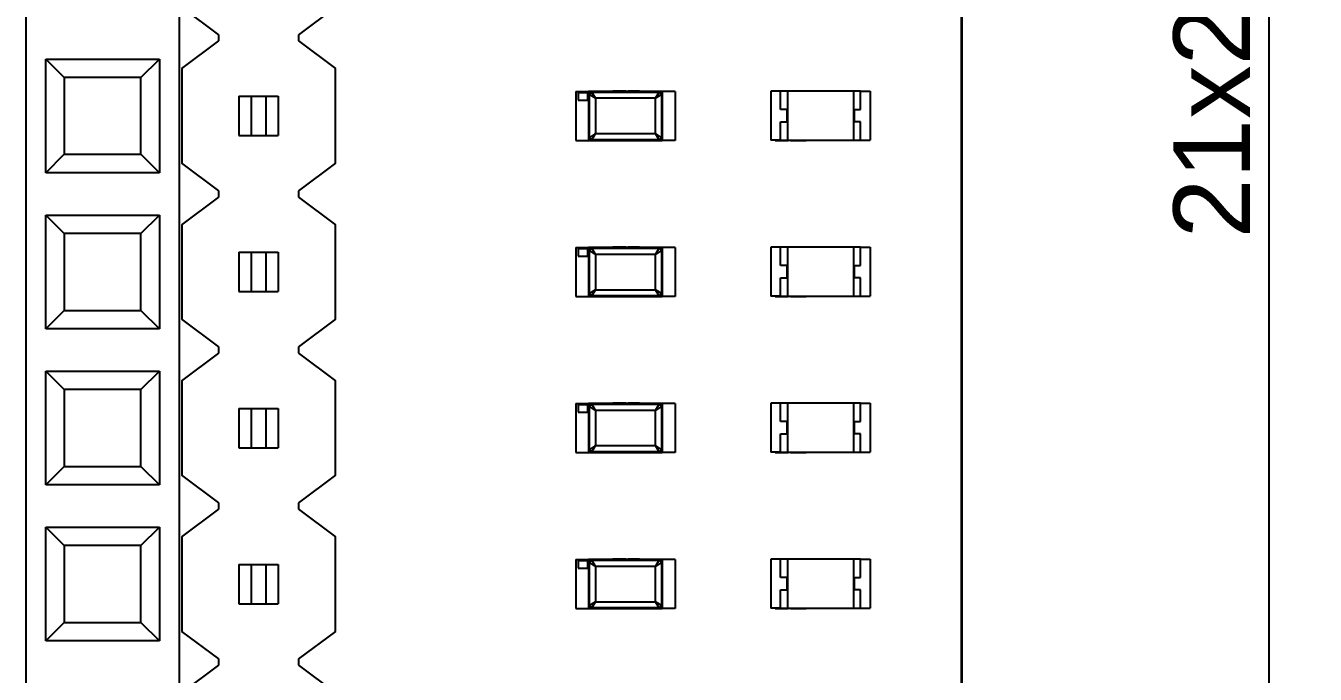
# Model space of a CAD drawing. Header units: millimetres. Extents: x 5 to 205, y 5 to 144.
# Drawn here: x 76.76 to 97.75, y 76.18 to 86.73 of the extents above; entities that cross this region are included whole.
import ezdxf

# ---------------------------------------------------------------- set-up
doc = ezdxf.new("R2010")
doc.units = ezdxf.units.MM
for name, color, linetype in [('DIM', 4, 'CONTINUOUS'), ('OUTLINE', 7, 'CONTINUOUS'), ('PARTS', 8, 'CONTINUOUS')]:
    doc.layers.add(name, color=color, linetype=linetype)
doc.styles.add('CJK', font='arial.ttf')
doc.dimstyles.new('PCB2', dxfattribs={"dimtxt": 1.25, "dimasz": 1.25, "dimexe": 0.75, "dimexo": 0.5, "dimgap": 0.3, "dimtad": 1, "dimzin": 0, "dimtxsty": 'CJK', "dimcen": 2.5, "dimclrd": 4, "dimclre": 4, "dimclrt": 4, "dimazin": 3, "dimtfac": 1, "dimtmove": 0, "dimatfit": 3})

msp = doc.modelspace()

# ---------------------------------------------------------------- linework, layer by layer
at = {"layer": 'OUTLINE'}
msp.add_lwpolyline([(92, 122.5), (92, 55.5)], dxfattribs=at)
at = {"layer": 'PARTS'}
for points in [[(91.987, 122.5), (91.987, 55.5)], [(76.76, 117.014), (76.76, 61.134)], [(79.26, 61.134), (79.26, 117.014)], [(79.9, 86.584), (79.3, 87.034)], [(81.8, 87.034), (81.2, 86.584)], [(79.3, 86.034), (79.9, 86.484)], [(79.9, 86.484), (79.9, 86.584)], [(81.2, 86.584), (81.2, 86.484)], [(81.2, 86.484), (81.8, 86.034)], [(77.085, 86.189), (78.935, 86.189)], [(77.085, 86.189), (77.385, 85.889)], [(77.085, 84.339), (77.085, 86.189)], [(78.635, 85.889), (78.935, 86.189)], [(78.935, 86.189), (78.935, 84.339)], [(78.635, 85.889), (77.385, 85.889)], [(77.385, 85.889), (77.385, 84.639)], [(78.635, 84.639), (78.635, 85.889)], [(79.3, 86.034), (79.3, 84.494)], [(81.8, 84.494), (81.8, 86.034)], [(85.712, 85.664), (85.922, 85.664)], [(85.712, 85.664), (85.712, 84.864)], [(85.753, 85.64), (85.753, 85.521)], [(85.907, 85.64), (85.753, 85.64)], [(85.907, 85.521), (85.907, 85.64)], [(85.972, 85.664), (85.922, 85.614)], [(85.922, 85.664), (85.922, 84.864)], [(87.122, 85.664), (85.922, 85.664)], [(85.935, 85.614), (85.972, 85.651)], [(87.072, 85.664), (85.972, 85.664)], [(85.972, 85.651), (85.972, 85.664)], [(86.035, 85.551), (85.972, 85.651)], [(85.972, 85.651), (87.072, 85.651)], [(86.316, 85.674), (86.332, 85.674)], [(86.316, 85.674), (86.316, 85.664)], [(86.332, 85.674), (86.337, 85.674)], [(86.332, 85.674), (86.332, 85.664)], [(86.337, 85.674), (86.353, 85.674)], [(86.337, 85.674), (86.337, 85.664)], [(86.353, 85.674), (86.353, 85.664)], [(86.355, 85.674), (86.361, 85.674)], [(86.355, 85.674), (86.355, 85.664)], [(86.361, 85.674), (86.367, 85.674)], [(86.361, 85.674), (86.361, 85.664)], [(86.367, 85.674), (86.383, 85.674)], [(86.367, 85.674), (86.367, 85.664)], [(86.383, 85.674), (86.388, 85.674)], [(86.383, 85.674), (86.383, 85.664)], [(86.388, 85.674), (86.404, 85.674)], [(86.388, 85.674), (86.388, 85.664)], [(86.404, 85.674), (86.404, 85.664)], [(86.404, 85.674), (86.406, 85.674)], [(86.406, 85.674), (86.412, 85.674)], [(86.406, 85.674), (86.406, 85.664)], [(86.412, 85.674), (86.428, 85.674)], [(86.412, 85.674), (86.412, 85.664)], [(86.428, 85.674), (86.439, 85.674)], [(86.428, 85.674), (86.428, 85.664)], [(86.439, 85.674), (86.439, 85.664)], [(86.439, 85.674), (86.446, 85.674)], [(86.446, 85.674), (86.446, 85.664)], [(86.446, 85.674), (86.447, 85.674)], [(86.447, 85.674), (86.447, 85.664)], [(86.447, 85.674), (86.448, 85.674)], [(86.448, 85.674), (86.448, 85.664)], [(86.448, 85.674), (86.469, 85.674)], [(86.469, 85.674), (86.469, 85.664)], [(86.469, 85.674), (86.47, 85.674)], [(86.47, 85.674), (86.473, 85.674)], [(86.47, 85.674), (86.47, 85.664)], [(86.473, 85.674), (86.474, 85.674)], [(86.473, 85.674), (86.473, 85.664)], [(86.474, 85.674), (86.474, 85.664)], [(86.477, 85.674), (86.477, 85.664)], [(86.477, 85.674), (86.487, 85.674)], [(86.487, 85.674), (86.501, 85.674)], [(86.487, 85.674), (86.487, 85.664)], [(86.501, 85.674), (86.507, 85.674)], [(86.501, 85.674), (86.501, 85.664)], [(86.507, 85.674), (86.507, 85.664)], [(86.509, 85.674), (86.509, 85.664)], [(86.509, 85.674), (86.525, 85.674)], [(86.509, 85.674), (86.509, 85.664)], [(86.509, 85.674), (86.509, 85.674)], [(86.525, 85.674), (86.525, 85.664)], [(86.525, 85.674), (86.531, 85.674)], [(86.531, 85.674), (86.531, 85.664)], [(86.564, 85.674), (86.592, 85.674)], [(86.564, 85.674), (86.564, 85.664)], [(86.592, 85.674), (86.608, 85.674)], [(86.592, 85.674), (86.592, 85.664)], [(86.608, 85.674), (86.647, 85.674)], [(86.608, 85.674), (86.608, 85.664)], [(86.647, 85.674), (86.682, 85.674)], [(86.647, 85.674), (86.647, 85.664)], [(86.682, 85.674), (86.695, 85.674)], [(86.682, 85.674), (86.682, 85.664)], [(86.695, 85.674), (86.701, 85.674)], [(86.695, 85.674), (86.695, 85.664)], [(86.701, 85.674), (86.735, 85.674)], [(86.701, 85.674), (86.701, 85.664)], [(86.735, 85.674), (86.748, 85.674)], [(86.735, 85.674), (86.735, 85.664)], [(86.748, 85.674), (86.748, 85.664)], [(87.01, 85.551), (87.072, 85.651)], [(87.122, 85.614), (87.072, 85.664)], [(87.072, 85.651), (87.072, 85.664)], [(87.072, 85.651), (87.109, 85.614)], [(87.332, 85.664), (87.122, 85.664)], [(87.122, 85.664), (87.122, 84.864)], [(87.332, 85.664), (87.332, 84.864)], [(89.047, 85.669), (88.887, 85.669)], [(88.887, 85.669), (88.887, 84.869)], [(89.047, 85.369), (89.047, 85.669)], [(89.157, 85.669), (89.047, 85.669)], [(90.237, 85.669), (89.157, 85.669)], [(89.157, 85.669), (89.157, 84.869)], [(90.237, 84.869), (90.237, 85.669)], [(90.347, 85.669), (90.237, 85.669)], [(90.347, 85.669), (90.507, 85.669)], [(90.347, 85.369), (90.347, 85.669)], [(90.507, 85.669), (90.507, 84.869)], [(80.23, 85.584), (80.23, 84.944)], [(80.23, 85.584), (80.43, 85.584)], [(80.43, 85.584), (80.67, 85.584)], [(80.43, 85.584), (80.43, 84.944)], [(80.67, 85.584), (80.87, 85.584)], [(80.67, 85.584), (80.67, 84.944)], [(80.87, 85.584), (80.87, 84.944)], [(85.753, 85.521), (85.907, 85.521)], [(85.935, 85.614), (85.922, 85.614)], [(86.035, 85.551), (85.935, 85.614)], [(85.935, 84.914), (85.935, 85.614)], [(86.035, 85.551), (86.035, 84.977)], [(87.01, 85.551), (86.035, 85.551)], [(87.109, 85.614), (87.01, 85.551)], [(87.01, 84.977), (87.01, 85.551)], [(87.109, 85.614), (87.122, 85.614)], [(87.109, 85.614), (87.109, 84.914)], [(89.147, 85.369), (89.047, 85.369)], [(89.147, 85.369), (89.147, 85.169)], [(90.247, 85.369), (90.247, 85.169)], [(90.247, 85.369), (90.347, 85.369)], [(89.047, 84.869), (89.047, 85.169)], [(89.047, 85.169), (89.147, 85.169)], [(90.347, 85.169), (90.247, 85.169)], [(90.347, 84.869), (90.347, 85.169)], [(80.23, 84.944), (80.43, 84.944)], [(80.43, 84.944), (80.67, 84.944)], [(80.67, 84.944), (80.87, 84.944)], [(85.712, 84.864), (85.922, 84.864)], [(85.922, 84.914), (85.972, 84.864)], [(85.935, 84.914), (85.922, 84.914)], [(85.922, 84.864), (87.122, 84.864)], [(86.035, 84.977), (85.935, 84.914)], [(85.972, 84.877), (85.935, 84.914)], [(85.972, 84.877), (86.035, 84.977)], [(85.972, 84.877), (85.972, 84.864)], [(87.072, 84.877), (85.972, 84.877)], [(85.972, 84.864), (87.072, 84.864)], [(86.035, 84.977), (87.01, 84.977)], [(87.109, 84.914), (87.01, 84.977)], [(87.072, 84.877), (87.01, 84.977)], [(87.109, 84.914), (87.072, 84.877)], [(87.072, 84.864), (87.122, 84.914)], [(87.072, 84.877), (87.072, 84.864)], [(87.109, 84.914), (87.122, 84.914)], [(87.332, 84.864), (87.122, 84.864)], [(89.047, 84.869), (88.887, 84.869)], [(88.957, 84.859), (88.957, 84.869)], [(88.973, 84.859), (88.957, 84.859)], [(88.973, 84.859), (88.973, 84.869)], [(89.012, 84.859), (88.973, 84.859)], [(89.012, 84.859), (89.012, 84.869)], [(89.019, 84.859), (89.012, 84.859)], [(89.019, 84.859), (89.019, 84.869)], [(89.034, 84.859), (89.019, 84.859)], [(89.034, 84.859), (89.034, 84.869)], [(89.075, 84.859), (89.034, 84.859)], [(89.047, 84.869), (89.157, 84.869)], [(89.075, 84.859), (89.075, 84.869)], [(89.12, 84.859), (89.075, 84.859)], [(89.12, 84.859), (89.12, 84.869)], [(89.139, 84.859), (89.12, 84.859)], [(89.139, 84.859), (89.139, 84.869)], [(89.172, 84.859), (89.139, 84.859)], [(89.157, 84.869), (90.237, 84.869)], [(89.172, 84.859), (89.172, 84.869)], [(89.211, 84.859), (89.211, 84.869)], [(89.217, 84.859), (89.211, 84.859)], [(89.217, 84.859), (89.217, 84.869)], [(89.236, 84.859), (89.217, 84.859)], [(89.236, 84.859), (89.236, 84.869)], [(89.237, 84.859), (89.237, 84.869)], [(89.237, 84.859), (89.236, 84.859)], [(89.238, 84.859), (89.238, 84.869)], [(89.245, 84.859), (89.238, 84.859)], [(89.245, 84.859), (89.245, 84.869)], [(89.262, 84.859), (89.245, 84.859)], [(89.262, 84.859), (89.262, 84.869)], [(89.273, 84.859), (89.262, 84.859)], [(89.273, 84.859), (89.273, 84.869)], [(89.278, 84.859), (89.278, 84.869)], [(89.278, 84.859), (89.278, 84.869)], [(89.278, 84.859), (89.278, 84.859)], [(89.281, 84.859), (89.278, 84.859)], [(89.281, 84.859), (89.281, 84.869)], [(89.283, 84.859), (89.281, 84.859)], [(89.283, 84.859), (89.283, 84.869)], [(89.308, 84.859), (89.283, 84.859)], [(89.308, 84.859), (89.308, 84.869)], [(89.309, 84.859), (89.308, 84.859)], [(89.309, 84.859), (89.309, 84.869)], [(89.31, 84.859), (89.309, 84.859)], [(89.31, 84.859), (89.31, 84.869)], [(89.317, 84.859), (89.31, 84.859)], [(89.317, 84.859), (89.317, 84.869)], [(89.331, 84.859), (89.317, 84.859)], [(89.331, 84.859), (89.331, 84.869)], [(89.349, 84.859), (89.331, 84.859)], [(89.349, 84.859), (89.349, 84.869)], [(89.356, 84.859), (89.349, 84.859)], [(89.356, 84.859), (89.356, 84.869)], [(89.359, 84.859), (89.356, 84.859)], [(89.359, 84.859), (89.359, 84.869)], [(89.377, 84.859), (89.359, 84.859)], [(89.377, 84.859), (89.377, 84.869)], [(89.383, 84.859), (89.377, 84.859)], [(89.383, 84.859), (89.383, 84.869)], [(89.401, 84.859), (89.383, 84.859)], [(89.401, 84.859), (89.401, 84.869)], [(89.408, 84.859), (89.401, 84.859)], [(89.408, 84.859), (89.408, 84.869)], [(89.416, 84.859), (89.408, 84.859)], [(89.416, 84.859), (89.416, 84.869)], [(89.418, 84.859), (89.418, 84.869)], [(89.436, 84.859), (89.418, 84.859)], [(89.436, 84.859), (89.436, 84.869)], [(89.443, 84.859), (89.436, 84.859)], [(89.443, 84.859), (89.443, 84.869)], [(89.461, 84.859), (89.443, 84.859)], [(89.461, 84.859), (89.461, 84.869)], [(90.237, 84.869), (90.347, 84.869)], [(90.347, 84.869), (90.507, 84.869)], [(77.085, 84.339), (77.385, 84.639)], [(77.385, 84.639), (78.635, 84.639)], [(78.635, 84.639), (78.935, 84.339)], [(79.9, 84.044), (79.3, 84.494)], [(81.8, 84.494), (81.2, 84.044)], [(78.935, 84.339), (77.085, 84.339)], [(79.9, 83.944), (79.9, 84.044)], [(81.2, 84.044), (81.2, 83.944)], [(79.3, 83.494), (79.9, 83.944)], [(81.2, 83.944), (81.8, 83.494)], [(77.085, 83.649), (78.935, 83.649)], [(77.085, 83.649), (77.385, 83.349)], [(77.085, 81.799), (77.085, 83.649)], [(78.635, 83.349), (78.935, 83.649)], [(78.935, 83.649), (78.935, 81.799)], [(78.635, 83.349), (77.385, 83.349)], [(77.385, 83.349), (77.385, 82.099)], [(78.635, 82.099), (78.635, 83.349)], [(79.3, 83.494), (79.3, 81.954)], [(81.8, 81.954), (81.8, 83.494)], [(85.712, 83.124), (85.922, 83.124)], [(85.712, 83.124), (85.712, 82.324)], [(85.972, 83.124), (85.922, 83.074)], [(85.922, 83.124), (85.922, 82.324)], [(87.122, 83.124), (85.922, 83.124)], [(87.072, 83.124), (85.972, 83.124)], [(85.972, 83.111), (85.972, 83.124)], [(86.316, 83.134), (86.332, 83.134)], [(86.316, 83.134), (86.316, 83.124)], [(86.332, 83.134), (86.337, 83.134)], [(86.332, 83.134), (86.332, 83.124)], [(86.337, 83.134), (86.353, 83.134)], [(86.337, 83.134), (86.337, 83.124)], [(86.353, 83.134), (86.353, 83.124)], [(86.355, 83.134), (86.361, 83.134)], [(86.355, 83.134), (86.355, 83.124)], [(86.361, 83.134), (86.367, 83.134)], [(86.361, 83.134), (86.361, 83.124)], [(86.367, 83.134), (86.383, 83.134)], [(86.367, 83.134), (86.367, 83.124)], [(86.383, 83.134), (86.388, 83.134)], [(86.383, 83.134), (86.383, 83.124)], [(86.388, 83.134), (86.404, 83.134)], [(86.388, 83.134), (86.388, 83.124)], [(86.404, 83.134), (86.404, 83.124)], [(86.404, 83.134), (86.406, 83.134)], [(86.406, 83.134), (86.412, 83.134)], [(86.406, 83.134), (86.406, 83.124)], [(86.412, 83.134), (86.428, 83.134)], [(86.412, 83.134), (86.412, 83.124)], [(86.428, 83.134), (86.439, 83.134)], [(86.428, 83.134), (86.428, 83.124)], [(86.439, 83.134), (86.439, 83.124)], [(86.439, 83.134), (86.446, 83.134)], [(86.446, 83.134), (86.446, 83.124)], [(86.446, 83.134), (86.447, 83.134)], [(86.447, 83.134), (86.447, 83.124)], [(86.447, 83.134), (86.448, 83.134)], [(86.448, 83.134), (86.448, 83.124)], [(86.448, 83.134), (86.469, 83.134)], [(86.469, 83.134), (86.469, 83.124)], [(86.469, 83.134), (86.47, 83.134)], [(86.47, 83.134), (86.473, 83.134)], [(86.47, 83.134), (86.47, 83.124)], [(86.473, 83.134), (86.474, 83.134)], [(86.473, 83.134), (86.473, 83.124)], [(86.474, 83.134), (86.474, 83.124)], [(86.477, 83.134), (86.477, 83.124)], [(86.477, 83.134), (86.487, 83.134)], [(86.487, 83.134), (86.501, 83.134)], [(86.487, 83.134), (86.487, 83.124)], [(86.501, 83.134), (86.507, 83.134)], [(86.501, 83.134), (86.501, 83.124)], [(86.507, 83.134), (86.507, 83.124)], [(86.509, 83.134), (86.509, 83.124)], [(86.509, 83.134), (86.525, 83.134)], [(86.509, 83.134), (86.509, 83.124)], [(86.509, 83.134), (86.509, 83.134)], [(86.525, 83.134), (86.525, 83.124)], [(86.525, 83.134), (86.531, 83.134)], [(86.531, 83.134), (86.531, 83.124)], [(86.564, 83.134), (86.592, 83.134)], [(86.564, 83.134), (86.564, 83.124)], [(86.592, 83.134), (86.608, 83.134)], [(86.592, 83.134), (86.592, 83.124)], [(86.608, 83.134), (86.647, 83.134)], [(86.608, 83.134), (86.608, 83.124)], [(86.647, 83.134), (86.682, 83.134)], [(86.647, 83.134), (86.647, 83.124)], [(86.682, 83.134), (86.695, 83.134)], [(86.682, 83.134), (86.682, 83.124)], [(86.695, 83.134), (86.701, 83.134)], [(86.695, 83.134), (86.695, 83.124)], [(86.701, 83.134), (86.735, 83.134)], [(86.701, 83.134), (86.701, 83.124)], [(86.735, 83.134), (86.748, 83.134)], [(86.735, 83.134), (86.735, 83.124)], [(86.748, 83.134), (86.748, 83.124)], [(87.122, 83.074), (87.072, 83.124)], [(87.072, 83.111), (87.072, 83.124)], [(87.332, 83.124), (87.122, 83.124)], [(87.122, 83.124), (87.122, 82.324)], [(87.332, 83.124), (87.332, 82.324)], [(89.047, 83.129), (88.887, 83.129)], [(88.887, 83.129), (88.887, 82.329)], [(89.047, 82.829), (89.047, 83.129)], [(89.157, 83.129), (89.047, 83.129)], [(90.237, 83.129), (89.157, 83.129)], [(89.157, 83.129), (89.157, 82.329)], [(90.237, 82.329), (90.237, 83.129)], [(90.347, 83.129), (90.237, 83.129)], [(90.347, 83.129), (90.507, 83.129)], [(90.347, 82.829), (90.347, 83.129)], [(90.507, 83.129), (90.507, 82.329)], [(80.23, 83.044), (80.23, 82.404)], [(80.23, 83.044), (80.43, 83.044)], [(80.43, 83.044), (80.67, 83.044)], [(80.43, 83.044), (80.43, 82.404)], [(80.67, 83.044), (80.87, 83.044)], [(80.67, 83.044), (80.67, 82.404)], [(80.87, 83.044), (80.87, 82.404)], [(85.753, 83.1), (85.753, 82.981)], [(85.907, 83.1), (85.753, 83.1)], [(85.753, 82.981), (85.907, 82.981)], [(85.907, 82.981), (85.907, 83.1)], [(85.935, 83.074), (85.922, 83.074)], [(85.935, 83.074), (85.972, 83.111)], [(86.035, 83.011), (85.935, 83.074)], [(85.935, 82.374), (85.935, 83.074)], [(86.035, 83.011), (85.972, 83.111)], [(85.972, 83.111), (87.072, 83.111)], [(86.035, 83.011), (86.035, 82.436)], [(87.01, 83.011), (86.035, 83.011)], [(87.01, 83.011), (87.072, 83.111)], [(87.109, 83.074), (87.01, 83.011)], [(87.01, 82.436), (87.01, 83.011)], [(87.072, 83.111), (87.109, 83.074)], [(87.109, 83.074), (87.122, 83.074)], [(87.109, 83.074), (87.109, 82.374)], [(89.147, 82.829), (89.047, 82.829)], [(89.147, 82.829), (89.147, 82.629)], [(90.247, 82.829), (90.247, 82.629)], [(90.247, 82.829), (90.347, 82.829)], [(89.047, 82.329), (89.047, 82.629)], [(89.047, 82.629), (89.147, 82.629)], [(90.347, 82.629), (90.247, 82.629)], [(90.347, 82.329), (90.347, 82.629)], [(80.23, 82.404), (80.43, 82.404)], [(80.43, 82.404), (80.67, 82.404)], [(80.67, 82.404), (80.87, 82.404)], [(85.712, 82.324), (85.922, 82.324)], [(85.922, 82.374), (85.972, 82.324)], [(85.935, 82.374), (85.922, 82.374)], [(85.922, 82.324), (87.122, 82.324)], [(86.035, 82.436), (85.935, 82.374)], [(85.972, 82.337), (85.935, 82.374)], [(85.972, 82.337), (86.035, 82.436)], [(85.972, 82.337), (85.972, 82.324)], [(87.072, 82.337), (85.972, 82.337)], [(85.972, 82.324), (87.072, 82.324)], [(86.035, 82.436), (87.01, 82.436)], [(87.109, 82.374), (87.01, 82.436)], [(87.072, 82.337), (87.01, 82.436)], [(87.109, 82.374), (87.072, 82.337)], [(87.072, 82.324), (87.122, 82.374)], [(87.072, 82.337), (87.072, 82.324)], [(87.109, 82.374), (87.122, 82.374)], [(87.332, 82.324), (87.122, 82.324)], [(89.047, 82.329), (88.887, 82.329)], [(88.957, 82.319), (88.957, 82.329)], [(88.973, 82.319), (88.957, 82.319)], [(88.973, 82.319), (88.973, 82.329)], [(89.012, 82.319), (88.973, 82.319)], [(89.012, 82.319), (89.012, 82.329)], [(89.019, 82.319), (89.012, 82.319)], [(89.019, 82.319), (89.019, 82.329)], [(89.034, 82.319), (89.019, 82.319)], [(89.034, 82.319), (89.034, 82.329)], [(89.075, 82.319), (89.034, 82.319)], [(89.047, 82.329), (89.157, 82.329)], [(89.075, 82.319), (89.075, 82.329)], [(89.12, 82.319), (89.075, 82.319)], [(89.12, 82.319), (89.12, 82.329)], [(89.139, 82.319), (89.12, 82.319)], [(89.139, 82.319), (89.139, 82.329)], [(89.172, 82.319), (89.139, 82.319)], [(89.157, 82.329), (90.237, 82.329)], [(89.172, 82.319), (89.172, 82.329)], [(89.211, 82.319), (89.211, 82.329)], [(89.217, 82.319), (89.211, 82.319)], [(89.217, 82.319), (89.217, 82.329)], [(89.236, 82.319), (89.217, 82.319)], [(89.236, 82.319), (89.236, 82.329)], [(89.237, 82.319), (89.237, 82.329)], [(89.237, 82.319), (89.236, 82.319)], [(89.238, 82.319), (89.238, 82.329)], [(89.245, 82.319), (89.238, 82.319)], [(89.245, 82.319), (89.245, 82.329)], [(89.262, 82.319), (89.245, 82.319)], [(89.262, 82.319), (89.262, 82.329)], [(89.273, 82.319), (89.262, 82.319)], [(89.273, 82.319), (89.273, 82.329)], [(89.278, 82.319), (89.278, 82.329)], [(89.278, 82.319), (89.278, 82.329)], [(89.278, 82.319), (89.278, 82.319)], [(89.281, 82.319), (89.278, 82.319)], [(89.281, 82.319), (89.281, 82.329)], [(89.283, 82.319), (89.281, 82.319)], [(89.283, 82.319), (89.283, 82.329)], [(89.308, 82.319), (89.283, 82.319)], [(89.308, 82.319), (89.308, 82.329)], [(89.309, 82.319), (89.308, 82.319)], [(89.309, 82.319), (89.309, 82.329)], [(89.31, 82.319), (89.309, 82.319)], [(89.31, 82.319), (89.31, 82.329)], [(89.317, 82.319), (89.31, 82.319)], [(89.317, 82.319), (89.317, 82.329)], [(89.331, 82.319), (89.317, 82.319)], [(89.331, 82.319), (89.331, 82.329)], [(89.349, 82.319), (89.331, 82.319)], [(89.349, 82.319), (89.349, 82.329)], [(89.356, 82.319), (89.349, 82.319)], [(89.356, 82.319), (89.356, 82.329)], [(89.359, 82.319), (89.356, 82.319)], [(89.359, 82.319), (89.359, 82.329)], [(89.377, 82.319), (89.359, 82.319)], [(89.377, 82.319), (89.377, 82.329)], [(89.383, 82.319), (89.377, 82.319)], [(89.383, 82.319), (89.383, 82.329)], [(89.401, 82.319), (89.383, 82.319)], [(89.401, 82.319), (89.401, 82.329)], [(89.408, 82.319), (89.401, 82.319)], [(89.408, 82.319), (89.408, 82.329)], [(89.416, 82.319), (89.408, 82.319)], [(89.416, 82.319), (89.416, 82.329)], [(89.418, 82.319), (89.418, 82.329)], [(89.436, 82.319), (89.418, 82.319)], [(89.436, 82.319), (89.436, 82.329)], [(89.443, 82.319), (89.436, 82.319)], [(89.443, 82.319), (89.443, 82.329)], [(89.461, 82.319), (89.443, 82.319)], [(89.461, 82.319), (89.461, 82.329)], [(90.237, 82.329), (90.347, 82.329)], [(90.347, 82.329), (90.507, 82.329)], [(77.085, 81.799), (77.385, 82.099)], [(77.385, 82.099), (78.635, 82.099)], [(78.635, 82.099), (78.935, 81.799)], [(79.9, 81.504), (79.3, 81.954)], [(81.8, 81.954), (81.2, 81.504)], [(78.935, 81.799), (77.085, 81.799)], [(79.9, 81.404), (79.9, 81.504)], [(81.2, 81.504), (81.2, 81.404)], [(79.3, 80.954), (79.9, 81.404)], [(81.2, 81.404), (81.8, 80.954)], [(77.085, 81.109), (78.935, 81.109)], [(77.085, 81.109), (77.385, 80.809)], [(77.085, 79.259), (77.085, 81.109)], [(78.635, 80.809), (78.935, 81.109)], [(78.935, 81.109), (78.935, 79.259)], [(79.3, 80.954), (79.3, 79.414)], [(81.8, 79.414), (81.8, 80.954)], [(78.635, 80.809), (77.385, 80.809)], [(77.385, 80.809), (77.385, 79.559)], [(78.635, 79.559), (78.635, 80.809)], [(80.23, 80.504), (80.23, 79.864)], [(80.23, 80.504), (80.43, 80.504)], [(80.43, 80.504), (80.67, 80.504)], [(80.43, 80.504), (80.43, 79.864)], [(80.67, 80.504), (80.87, 80.504)], [(80.67, 80.504), (80.67, 79.864)], [(80.87, 80.504), (80.87, 79.864)], [(85.712, 80.584), (85.922, 80.584)], [(85.712, 80.584), (85.712, 79.784)], [(85.753, 80.56), (85.753, 80.441)], [(85.907, 80.56), (85.753, 80.56)], [(85.753, 80.441), (85.907, 80.441)], [(85.907, 80.441), (85.907, 80.56)], [(85.972, 80.584), (85.922, 80.534)], [(85.922, 80.584), (85.922, 79.784)], [(87.122, 80.584), (85.922, 80.584)], [(85.935, 80.534), (85.922, 80.534)], [(85.935, 80.534), (85.972, 80.571)], [(86.035, 80.471), (85.935, 80.534)], [(85.935, 79.834), (85.935, 80.534)], [(87.072, 80.584), (85.972, 80.584)], [(85.972, 80.571), (85.972, 80.584)], [(86.035, 80.471), (85.972, 80.571)], [(85.972, 80.571), (87.072, 80.571)], [(86.035, 80.471), (86.035, 79.897)], [(87.01, 80.471), (86.035, 80.471)], [(86.316, 80.594), (86.332, 80.594)], [(86.316, 80.594), (86.316, 80.584)], [(86.332, 80.594), (86.337, 80.594)], [(86.332, 80.594), (86.332, 80.584)], [(86.337, 80.594), (86.353, 80.594)], [(86.337, 80.594), (86.337, 80.584)], [(86.353, 80.594), (86.353, 80.584)], [(86.355, 80.594), (86.361, 80.594)], [(86.355, 80.594), (86.355, 80.584)], [(86.361, 80.594), (86.367, 80.594)], [(86.361, 80.594), (86.361, 80.584)], [(86.367, 80.594), (86.383, 80.594)], [(86.367, 80.594), (86.367, 80.584)], [(86.383, 80.594), (86.388, 80.594)], [(86.383, 80.594), (86.383, 80.584)], [(86.388, 80.594), (86.404, 80.594)], [(86.388, 80.594), (86.388, 80.584)], [(86.404, 80.594), (86.404, 80.584)], [(86.404, 80.594), (86.406, 80.594)], [(86.406, 80.594), (86.412, 80.594)], [(86.406, 80.594), (86.406, 80.584)], [(86.412, 80.594), (86.428, 80.594)], [(86.412, 80.594), (86.412, 80.584)], [(86.428, 80.594), (86.439, 80.594)], [(86.428, 80.594), (86.428, 80.584)], [(86.439, 80.594), (86.439, 80.584)], [(86.439, 80.594), (86.446, 80.594)], [(86.446, 80.594), (86.446, 80.584)], [(86.446, 80.594), (86.447, 80.594)], [(86.447, 80.594), (86.447, 80.584)], [(86.447, 80.594), (86.448, 80.594)], [(86.448, 80.594), (86.448, 80.584)], [(86.448, 80.594), (86.469, 80.594)], [(86.469, 80.594), (86.469, 80.584)], [(86.469, 80.594), (86.47, 80.594)], [(86.47, 80.594), (86.473, 80.594)], [(86.47, 80.594), (86.47, 80.584)], [(86.473, 80.594), (86.474, 80.594)], [(86.473, 80.594), (86.473, 80.584)], [(86.474, 80.594), (86.474, 80.584)], [(86.477, 80.594), (86.477, 80.584)], [(86.477, 80.594), (86.487, 80.594)], [(86.487, 80.594), (86.501, 80.594)], [(86.487, 80.594), (86.487, 80.584)], [(86.501, 80.594), (86.507, 80.594)], [(86.501, 80.594), (86.501, 80.584)], [(86.507, 80.594), (86.507, 80.584)], [(86.509, 80.594), (86.509, 80.584)], [(86.509, 80.594), (86.525, 80.594)], [(86.509, 80.594), (86.509, 80.584)], [(86.509, 80.594), (86.509, 80.594)], [(86.525, 80.594), (86.525, 80.584)], [(86.525, 80.594), (86.531, 80.594)], [(86.531, 80.594), (86.531, 80.584)], [(86.564, 80.594), (86.592, 80.594)], [(86.564, 80.594), (86.564, 80.584)], [(86.592, 80.594), (86.608, 80.594)], [(86.592, 80.594), (86.592, 80.584)], [(86.608, 80.594), (86.647, 80.594)], [(86.608, 80.594), (86.608, 80.584)], [(86.647, 80.594), (86.682, 80.594)], [(86.647, 80.594), (86.647, 80.584)], [(86.682, 80.594), (86.695, 80.594)], [(86.682, 80.594), (86.682, 80.584)], [(86.695, 80.594), (86.701, 80.594)], [(86.695, 80.594), (86.695, 80.584)], [(86.701, 80.594), (86.735, 80.594)], [(86.701, 80.594), (86.701, 80.584)], [(86.735, 80.594), (86.748, 80.594)], [(86.735, 80.594), (86.735, 80.584)], [(86.748, 80.594), (86.748, 80.584)], [(87.01, 80.471), (87.072, 80.571)], [(87.109, 80.534), (87.01, 80.471)], [(87.01, 79.897), (87.01, 80.471)], [(87.122, 80.534), (87.072, 80.584)], [(87.072, 80.571), (87.072, 80.584)], [(87.072, 80.571), (87.109, 80.534)], [(87.109, 80.534), (87.122, 80.534)], [(87.109, 80.534), (87.109, 79.834)], [(87.332, 80.584), (87.122, 80.584)], [(87.122, 80.584), (87.122, 79.784)], [(87.332, 80.584), (87.332, 79.784)], [(89.047, 80.589), (88.887, 80.589)], [(88.887, 80.589), (88.887, 79.789)], [(89.047, 80.289), (89.047, 80.589)], [(89.157, 80.589), (89.047, 80.589)], [(90.237, 80.589), (89.157, 80.589)], [(89.157, 80.589), (89.157, 79.789)], [(90.237, 79.789), (90.237, 80.589)], [(90.347, 80.589), (90.237, 80.589)], [(90.347, 80.589), (90.507, 80.589)], [(90.347, 80.289), (90.347, 80.589)], [(90.507, 80.589), (90.507, 79.789)], [(89.147, 80.289), (89.047, 80.289)], [(89.147, 80.289), (89.147, 80.089)], [(90.247, 80.289), (90.247, 80.089)], [(90.247, 80.289), (90.347, 80.289)], [(89.047, 79.789), (89.047, 80.089)], [(89.047, 80.089), (89.147, 80.089)], [(90.347, 80.089), (90.247, 80.089)], [(90.347, 79.789), (90.347, 80.089)], [(80.23, 79.864), (80.43, 79.864)], [(80.43, 79.864), (80.67, 79.864)], [(80.67, 79.864), (80.87, 79.864)], [(85.712, 79.784), (85.922, 79.784)], [(85.922, 79.834), (85.972, 79.784)], [(85.935, 79.834), (85.922, 79.834)], [(85.922, 79.784), (87.122, 79.784)], [(86.035, 79.897), (85.935, 79.834)], [(85.972, 79.797), (85.935, 79.834)], [(85.972, 79.797), (86.035, 79.897)], [(85.972, 79.797), (85.972, 79.784)], [(87.072, 79.797), (85.972, 79.797)], [(85.972, 79.784), (87.072, 79.784)], [(86.035, 79.897), (87.01, 79.897)], [(87.109, 79.834), (87.01, 79.897)], [(87.072, 79.797), (87.01, 79.897)], [(87.109, 79.834), (87.072, 79.797)], [(87.072, 79.784), (87.122, 79.834)], [(87.072, 79.797), (87.072, 79.784)], [(87.109, 79.834), (87.122, 79.834)], [(87.332, 79.784), (87.122, 79.784)], [(89.047, 79.789), (88.887, 79.789)], [(88.957, 79.779), (88.957, 79.789)], [(88.973, 79.779), (88.957, 79.779)], [(88.973, 79.779), (88.973, 79.789)], [(89.012, 79.779), (88.973, 79.779)], [(89.012, 79.779), (89.012, 79.789)], [(89.019, 79.779), (89.012, 79.779)], [(89.019, 79.779), (89.019, 79.789)], [(89.034, 79.779), (89.019, 79.779)], [(89.034, 79.779), (89.034, 79.789)], [(89.075, 79.779), (89.034, 79.779)], [(89.047, 79.789), (89.157, 79.789)], [(89.075, 79.779), (89.075, 79.789)], [(89.12, 79.779), (89.075, 79.779)], [(89.12, 79.779), (89.12, 79.789)], [(89.139, 79.779), (89.12, 79.779)], [(89.139, 79.779), (89.139, 79.789)], [(89.172, 79.779), (89.139, 79.779)], [(89.157, 79.789), (90.237, 79.789)], [(89.172, 79.779), (89.172, 79.789)], [(89.211, 79.779), (89.211, 79.789)], [(89.217, 79.779), (89.211, 79.779)], [(89.217, 79.779), (89.217, 79.789)], [(89.236, 79.779), (89.217, 79.779)], [(89.236, 79.779), (89.236, 79.789)], [(89.237, 79.779), (89.237, 79.789)], [(89.237, 79.779), (89.236, 79.779)], [(89.238, 79.779), (89.238, 79.789)], [(89.245, 79.779), (89.238, 79.779)], [(89.245, 79.779), (89.245, 79.789)], [(89.262, 79.779), (89.245, 79.779)], [(89.262, 79.779), (89.262, 79.789)], [(89.273, 79.779), (89.262, 79.779)], [(89.273, 79.779), (89.273, 79.789)], [(89.278, 79.779), (89.278, 79.789)], [(89.278, 79.779), (89.278, 79.789)], [(89.278, 79.779), (89.278, 79.779)], [(89.281, 79.779), (89.278, 79.779)], [(89.281, 79.779), (89.281, 79.789)], [(89.283, 79.779), (89.281, 79.779)], [(89.283, 79.779), (89.283, 79.789)], [(89.308, 79.779), (89.283, 79.779)], [(89.308, 79.779), (89.308, 79.789)], [(89.309, 79.779), (89.308, 79.779)], [(89.309, 79.779), (89.309, 79.789)], [(89.31, 79.779), (89.309, 79.779)], [(89.31, 79.779), (89.31, 79.789)], [(89.317, 79.779), (89.31, 79.779)], [(89.317, 79.779), (89.317, 79.789)], [(89.331, 79.779), (89.317, 79.779)], [(89.331, 79.779), (89.331, 79.789)], [(89.349, 79.779), (89.331, 79.779)], [(89.349, 79.779), (89.349, 79.789)], [(89.356, 79.779), (89.349, 79.779)], [(89.356, 79.779), (89.356, 79.789)], [(89.359, 79.779), (89.356, 79.779)], [(89.359, 79.779), (89.359, 79.789)], [(89.377, 79.779), (89.359, 79.779)], [(89.377, 79.779), (89.377, 79.789)], [(89.383, 79.779), (89.377, 79.779)], [(89.383, 79.779), (89.383, 79.789)], [(89.401, 79.779), (89.383, 79.779)], [(89.401, 79.779), (89.401, 79.789)], [(89.408, 79.779), (89.401, 79.779)], [(89.408, 79.779), (89.408, 79.789)], [(89.416, 79.779), (89.408, 79.779)], [(89.416, 79.779), (89.416, 79.789)], [(89.418, 79.779), (89.418, 79.789)], [(89.436, 79.779), (89.418, 79.779)], [(89.436, 79.779), (89.436, 79.789)], [(89.443, 79.779), (89.436, 79.779)], [(89.443, 79.779), (89.443, 79.789)], [(89.461, 79.779), (89.443, 79.779)], [(89.461, 79.779), (89.461, 79.789)], [(90.237, 79.789), (90.347, 79.789)], [(90.347, 79.789), (90.507, 79.789)], [(77.085, 79.259), (77.385, 79.559)], [(77.385, 79.559), (78.635, 79.559)], [(78.635, 79.559), (78.935, 79.259)], [(79.9, 78.964), (79.3, 79.414)], [(81.8, 79.414), (81.2, 78.964)], [(78.935, 79.259), (77.085, 79.259)], [(79.9, 78.864), (79.9, 78.964)], [(81.2, 78.964), (81.2, 78.864)], [(79.3, 78.414), (79.9, 78.864)], [(81.2, 78.864), (81.8, 78.414)], [(77.085, 78.569), (78.935, 78.569)], [(77.085, 78.569), (77.385, 78.269)], [(77.085, 76.719), (77.085, 78.569)], [(78.635, 78.269), (78.935, 78.569)], [(78.935, 78.569), (78.935, 76.719)], [(79.3, 78.414), (79.3, 76.874)], [(81.8, 76.874), (81.8, 78.414)], [(78.635, 78.269), (77.385, 78.269)], [(77.385, 78.269), (77.385, 77.019)], [(78.635, 77.019), (78.635, 78.269)], [(80.23, 77.964), (80.23, 77.324)], [(80.23, 77.964), (80.43, 77.964)], [(80.43, 77.964), (80.67, 77.964)], [(80.43, 77.964), (80.43, 77.324)], [(80.67, 77.964), (80.87, 77.964)], [(80.67, 77.964), (80.67, 77.324)], [(80.87, 77.964), (80.87, 77.324)], [(85.712, 78.044), (85.922, 78.044)], [(85.712, 78.044), (85.712, 77.244)], [(85.753, 78.02), (85.753, 77.901)], [(85.907, 78.02), (85.753, 78.02)], [(85.753, 77.901), (85.907, 77.901)], [(85.907, 77.901), (85.907, 78.02)], [(85.972, 78.044), (85.922, 77.994)], [(85.922, 78.044), (85.922, 77.244)], [(87.122, 78.044), (85.922, 78.044)], [(85.935, 77.994), (85.922, 77.994)], [(85.935, 77.994), (85.972, 78.031)], [(86.035, 77.931), (85.935, 77.994)], [(85.935, 77.294), (85.935, 77.994)], [(87.072, 78.044), (85.972, 78.044)], [(85.972, 78.031), (85.972, 78.044)], [(86.035, 77.931), (85.972, 78.031)], [(85.972, 78.031), (87.072, 78.031)], [(86.035, 77.931), (86.035, 77.357)], [(87.01, 77.931), (86.035, 77.931)], [(86.316, 78.054), (86.332, 78.054)], [(86.316, 78.054), (86.316, 78.044)], [(86.332, 78.054), (86.337, 78.054)], [(86.332, 78.054), (86.332, 78.044)], [(86.337, 78.054), (86.353, 78.054)], [(86.337, 78.054), (86.337, 78.044)], [(86.353, 78.054), (86.353, 78.044)], [(86.355, 78.054), (86.361, 78.054)], [(86.355, 78.054), (86.355, 78.044)], [(86.361, 78.054), (86.367, 78.054)], [(86.361, 78.054), (86.361, 78.044)], [(86.367, 78.054), (86.383, 78.054)], [(86.367, 78.054), (86.367, 78.044)], [(86.383, 78.054), (86.388, 78.054)], [(86.383, 78.054), (86.383, 78.044)], [(86.388, 78.054), (86.404, 78.054)], [(86.388, 78.054), (86.388, 78.044)], [(86.404, 78.054), (86.404, 78.044)], [(86.404, 78.054), (86.406, 78.054)], [(86.406, 78.054), (86.412, 78.054)], [(86.406, 78.054), (86.406, 78.044)], [(86.412, 78.054), (86.428, 78.054)], [(86.412, 78.054), (86.412, 78.044)], [(86.428, 78.054), (86.439, 78.054)], [(86.428, 78.054), (86.428, 78.044)], [(86.439, 78.054), (86.439, 78.044)], [(86.439, 78.054), (86.446, 78.054)], [(86.446, 78.054), (86.446, 78.044)], [(86.446, 78.054), (86.447, 78.054)], [(86.447, 78.054), (86.447, 78.044)], [(86.447, 78.054), (86.448, 78.054)], [(86.448, 78.054), (86.448, 78.044)], [(86.448, 78.054), (86.469, 78.054)], [(86.469, 78.054), (86.469, 78.044)], [(86.469, 78.054), (86.47, 78.054)], [(86.47, 78.054), (86.473, 78.054)], [(86.47, 78.054), (86.47, 78.044)], [(86.473, 78.054), (86.474, 78.054)], [(86.473, 78.054), (86.473, 78.044)], [(86.474, 78.054), (86.474, 78.044)], [(86.477, 78.054), (86.477, 78.044)], [(86.477, 78.054), (86.487, 78.054)], [(86.487, 78.054), (86.501, 78.054)], [(86.487, 78.054), (86.487, 78.044)], [(86.501, 78.054), (86.507, 78.054)], [(86.501, 78.054), (86.501, 78.044)], [(86.507, 78.054), (86.507, 78.044)], [(86.509, 78.054), (86.509, 78.044)], [(86.509, 78.054), (86.525, 78.054)], [(86.509, 78.054), (86.509, 78.044)], [(86.509, 78.054), (86.509, 78.054)], [(86.525, 78.054), (86.525, 78.044)], [(86.525, 78.054), (86.531, 78.054)], [(86.531, 78.054), (86.531, 78.044)], [(86.564, 78.054), (86.592, 78.054)], [(86.564, 78.054), (86.564, 78.044)], [(86.592, 78.054), (86.608, 78.054)], [(86.592, 78.054), (86.592, 78.044)], [(86.608, 78.054), (86.647, 78.054)], [(86.608, 78.054), (86.608, 78.044)], [(86.647, 78.054), (86.682, 78.054)], [(86.647, 78.054), (86.647, 78.044)], [(86.682, 78.054), (86.695, 78.054)], [(86.682, 78.054), (86.682, 78.044)], [(86.695, 78.054), (86.701, 78.054)], [(86.695, 78.054), (86.695, 78.044)], [(86.701, 78.054), (86.735, 78.054)], [(86.701, 78.054), (86.701, 78.044)], [(86.735, 78.054), (86.748, 78.054)], [(86.735, 78.054), (86.735, 78.044)], [(86.748, 78.054), (86.748, 78.044)], [(87.01, 77.931), (87.072, 78.031)], [(87.109, 77.994), (87.01, 77.931)], [(87.01, 77.357), (87.01, 77.931)], [(87.122, 77.994), (87.072, 78.044)], [(87.072, 78.031), (87.072, 78.044)], [(87.072, 78.031), (87.109, 77.994)], [(87.109, 77.994), (87.122, 77.994)], [(87.109, 77.994), (87.109, 77.294)], [(87.332, 78.044), (87.122, 78.044)], [(87.122, 78.044), (87.122, 77.244)], [(87.332, 78.044), (87.332, 77.244)], [(89.047, 78.049), (88.887, 78.049)], [(88.887, 78.049), (88.887, 77.249)], [(89.047, 77.749), (89.047, 78.049)], [(89.157, 78.049), (89.047, 78.049)], [(90.237, 78.049), (89.157, 78.049)], [(89.157, 78.049), (89.157, 77.249)], [(90.237, 77.249), (90.237, 78.049)], [(90.347, 78.049), (90.237, 78.049)], [(90.347, 78.049), (90.507, 78.049)], [(90.347, 77.749), (90.347, 78.049)], [(90.507, 78.049), (90.507, 77.249)], [(89.147, 77.749), (89.047, 77.749)], [(89.147, 77.749), (89.147, 77.549)], [(90.247, 77.749), (90.247, 77.549)], [(90.247, 77.749), (90.347, 77.749)], [(89.047, 77.249), (89.047, 77.549)], [(89.047, 77.549), (89.147, 77.549)], [(90.347, 77.549), (90.247, 77.549)], [(90.347, 77.249), (90.347, 77.549)], [(80.23, 77.324), (80.43, 77.324)], [(80.43, 77.324), (80.67, 77.324)], [(80.67, 77.324), (80.87, 77.324)], [(85.712, 77.244), (85.922, 77.244)], [(85.922, 77.294), (85.972, 77.244)], [(85.935, 77.294), (85.922, 77.294)], [(85.922, 77.244), (87.122, 77.244)], [(86.035, 77.357), (85.935, 77.294)], [(85.972, 77.257), (85.935, 77.294)], [(85.972, 77.257), (86.035, 77.357)], [(85.972, 77.257), (85.972, 77.244)], [(87.072, 77.257), (85.972, 77.257)], [(85.972, 77.244), (87.072, 77.244)], [(86.035, 77.357), (87.01, 77.357)], [(87.109, 77.294), (87.01, 77.357)], [(87.072, 77.257), (87.01, 77.357)], [(87.109, 77.294), (87.072, 77.257)], [(87.072, 77.244), (87.122, 77.294)], [(87.072, 77.257), (87.072, 77.244)], [(87.109, 77.294), (87.122, 77.294)], [(87.332, 77.244), (87.122, 77.244)], [(89.047, 77.249), (88.887, 77.249)], [(88.957, 77.239), (88.957, 77.249)], [(88.973, 77.239), (88.973, 77.249)], [(89.012, 77.239), (89.012, 77.249)], [(89.019, 77.239), (89.019, 77.249)], [(89.034, 77.239), (89.034, 77.249)], [(89.047, 77.249), (89.157, 77.249)], [(89.075, 77.239), (89.075, 77.249)], [(89.12, 77.239), (89.12, 77.249)], [(89.139, 77.239), (89.139, 77.249)], [(89.157, 77.249), (90.237, 77.249)], [(89.172, 77.239), (89.172, 77.249)], [(89.211, 77.239), (89.211, 77.249)], [(89.217, 77.239), (89.217, 77.249)], [(89.236, 77.239), (89.236, 77.249)], [(89.237, 77.239), (89.237, 77.249)], [(89.238, 77.239), (89.238, 77.249)], [(89.245, 77.239), (89.245, 77.249)], [(89.262, 77.239), (89.262, 77.249)], [(89.273, 77.239), (89.273, 77.249)], [(89.278, 77.239), (89.278, 77.249)], [(89.278, 77.239), (89.278, 77.249)], [(89.281, 77.239), (89.281, 77.249)], [(89.283, 77.239), (89.283, 77.249)], [(89.308, 77.239), (89.308, 77.249)], [(89.309, 77.239), (89.309, 77.249)], [(89.31, 77.239), (89.31, 77.249)], [(89.317, 77.239), (89.317, 77.249)], [(89.331, 77.239), (89.331, 77.249)], [(89.349, 77.239), (89.349, 77.249)], [(89.356, 77.239), (89.356, 77.249)], [(89.359, 77.239), (89.359, 77.249)], [(89.377, 77.239), (89.377, 77.249)], [(89.383, 77.239), (89.383, 77.249)], [(89.401, 77.239), (89.401, 77.249)], [(89.408, 77.239), (89.408, 77.249)], [(89.416, 77.239), (89.416, 77.249)], [(89.418, 77.239), (89.418, 77.249)], [(89.436, 77.239), (89.436, 77.249)], [(89.443, 77.239), (89.443, 77.249)], [(89.461, 77.239), (89.461, 77.249)], [(90.237, 77.249), (90.347, 77.249)], [(90.347, 77.249), (90.507, 77.249)], [(88.973, 77.239), (88.957, 77.239)], [(89.012, 77.239), (88.973, 77.239)], [(89.019, 77.239), (89.012, 77.239)], [(89.034, 77.239), (89.019, 77.239)], [(89.075, 77.239), (89.034, 77.239)], [(89.12, 77.239), (89.075, 77.239)], [(89.139, 77.239), (89.12, 77.239)], [(89.172, 77.239), (89.139, 77.239)], [(89.217, 77.239), (89.211, 77.239)], [(89.236, 77.239), (89.217, 77.239)], [(89.237, 77.239), (89.236, 77.239)], [(89.245, 77.239), (89.238, 77.239)], [(89.262, 77.239), (89.245, 77.239)], [(89.273, 77.239), (89.262, 77.239)], [(89.278, 77.239), (89.278, 77.239)], [(89.281, 77.239), (89.278, 77.239)], [(89.283, 77.239), (89.281, 77.239)], [(89.308, 77.239), (89.283, 77.239)], [(89.309, 77.239), (89.308, 77.239)], [(89.31, 77.239), (89.309, 77.239)], [(89.317, 77.239), (89.31, 77.239)], [(89.331, 77.239), (89.317, 77.239)], [(89.349, 77.239), (89.331, 77.239)], [(89.356, 77.239), (89.349, 77.239)], [(89.359, 77.239), (89.356, 77.239)], [(89.377, 77.239), (89.359, 77.239)], [(89.383, 77.239), (89.377, 77.239)], [(89.401, 77.239), (89.383, 77.239)], [(89.408, 77.239), (89.401, 77.239)], [(89.416, 77.239), (89.408, 77.239)], [(89.436, 77.239), (89.418, 77.239)], [(89.443, 77.239), (89.436, 77.239)], [(89.461, 77.239), (89.443, 77.239)], [(77.085, 76.719), (77.385, 77.019)], [(77.385, 77.019), (78.635, 77.019)], [(78.635, 77.019), (78.935, 76.719)], [(79.9, 76.424), (79.3, 76.874)], [(81.8, 76.874), (81.2, 76.424)], [(78.935, 76.719), (77.085, 76.719)], [(79.9, 76.324), (79.9, 76.424)], [(81.2, 76.424), (81.2, 76.324)], [(79.3, 75.874), (79.9, 76.324)], [(81.2, 76.324), (81.8, 75.874)]]:
    msp.add_lwpolyline(points, dxfattribs=at)

# ---------------------------------------------------------------- dimensions: what is measured, and where the dimension line sits
at = {"layer": 'DIM'}
msp.add_linear_dim(base=(97, 62.404), p1=(80.55, 62.404), p2=(80.55, 115.744), angle=90, text='21x2.54=53.34', dimstyle='PCB2', dxfattribs=at).render()

doc.saveas('drawing.dxf')
